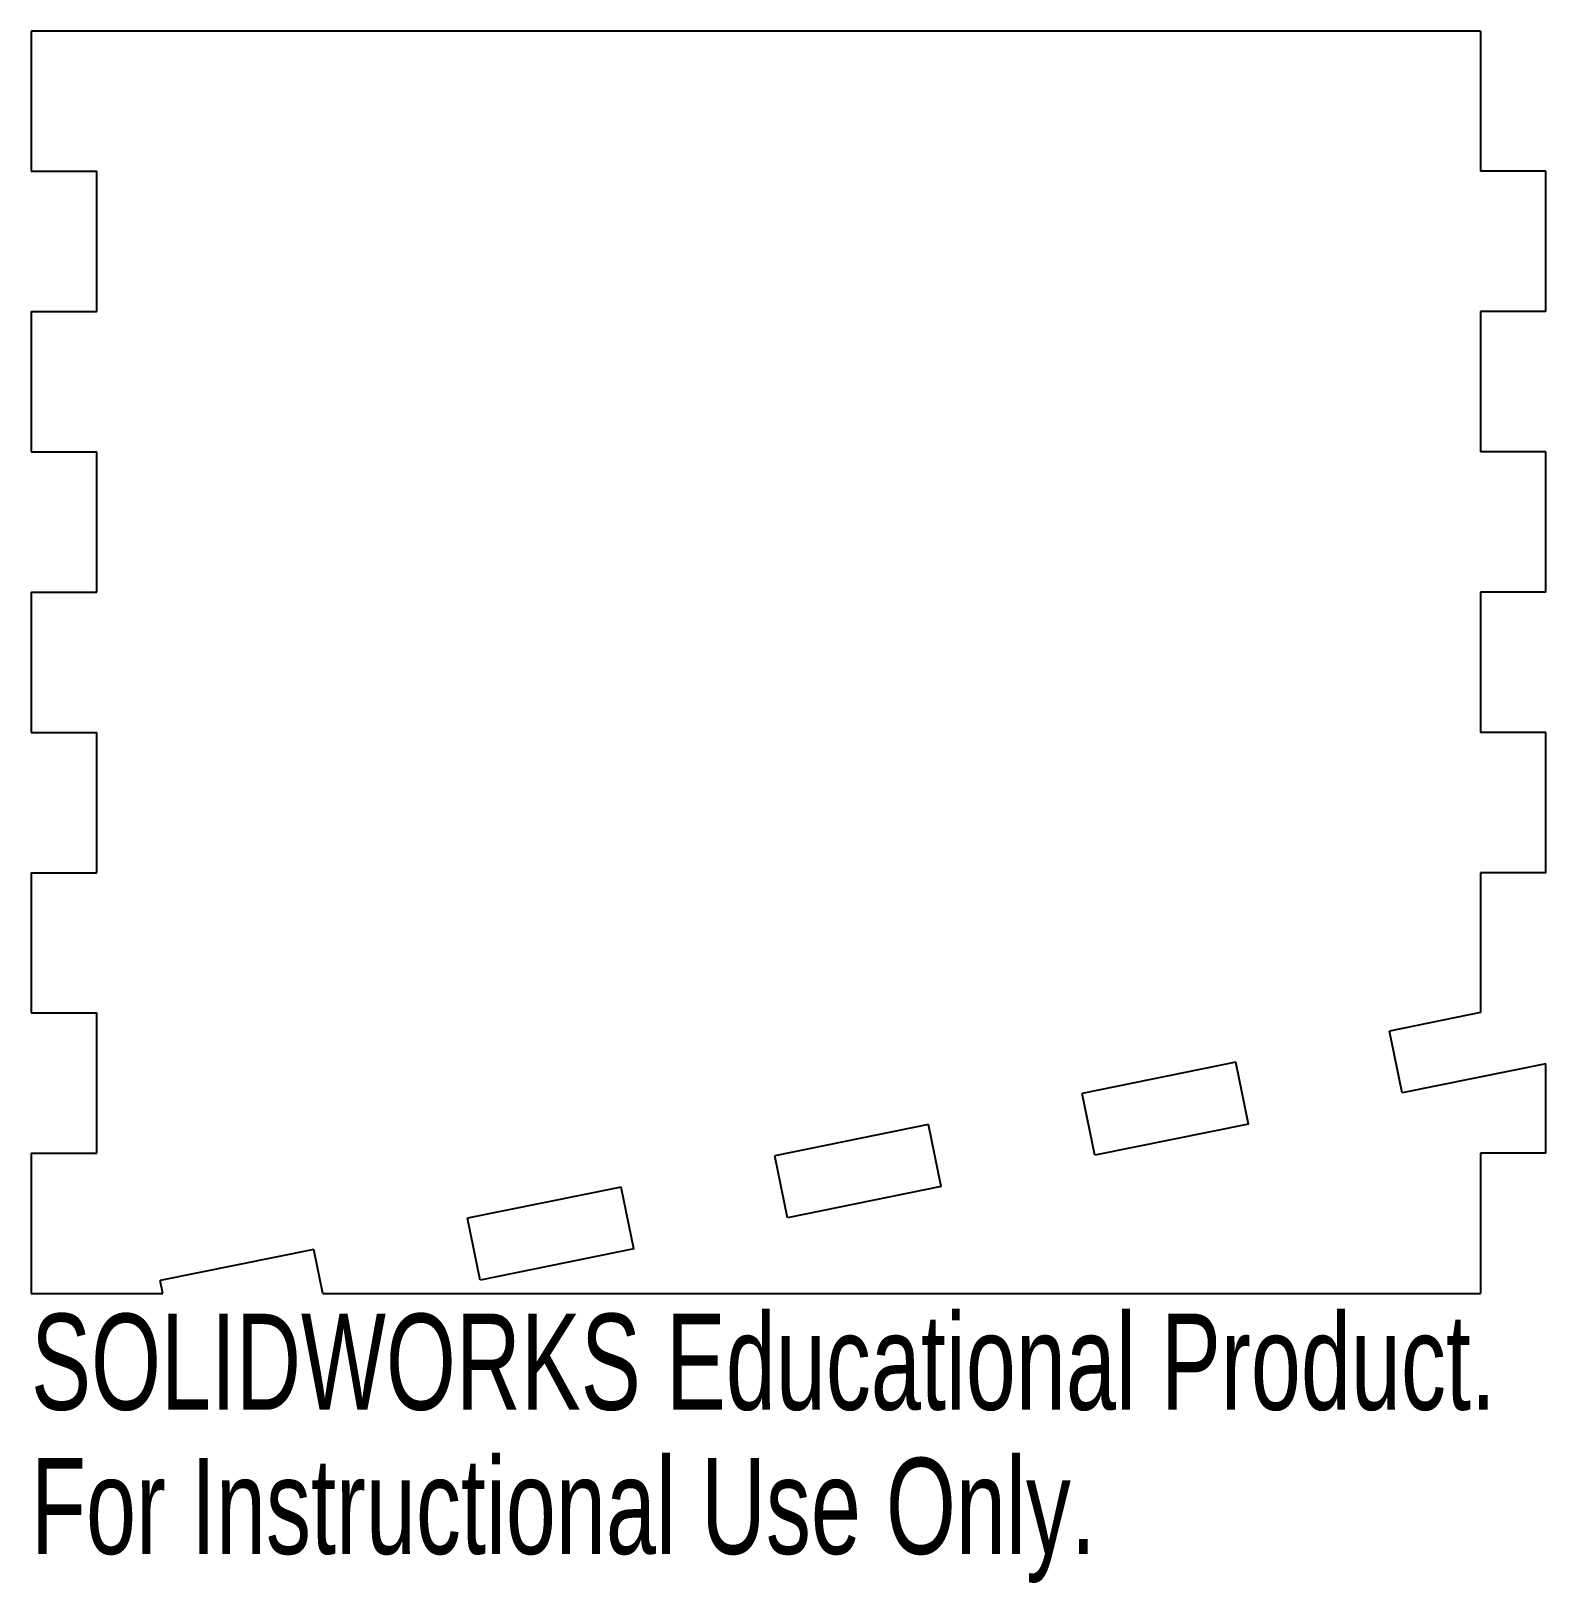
# Model space of a CAD drawing. Header units: inches. Extents: x -9.66 to -6.66, y 2.65 to 5.73.
import ezdxf

# ---------------------------------------------------------------- set-up
doc = ezdxf.new("R2010")
doc.units = ezdxf.units.IN
doc.header["$MEASUREMENT"] = 0
doc.styles.add('SLDTEXTSTYLE0', font='TXT', dxfattribs={"width": 0.7})

msp = doc.modelspace()

# ---------------------------------------------------------------- linework, layer by layer
at = {"color": 7, "linetype": 'Continuous', "lineweight": 25}
for p, q in [((-6.7945, 5.7273), (-9.6645, 5.7273)), ((-9.6645, 5.7273), (-9.6645, 5.4495)), ((-6.7945, 5.7273), (-6.7945, 5.4495)), ((-9.6645, 5.4495), (-9.5345, 5.4495)), ((-9.5345, 5.1717), (-9.5345, 5.4495)), ((-6.6645, 5.4495), (-6.7945, 5.4495)), ((-6.6645, 5.1717), (-6.6645, 5.4495)), ((-9.6645, 5.1717), (-9.5345, 5.1717)), ((-9.6645, 5.1717), (-9.6645, 4.894)), ((-6.7945, 5.1717), (-6.7945, 4.894)), ((-6.6645, 5.1717), (-6.7945, 5.1717)), ((-9.6645, 4.894), (-9.5345, 4.894)), ((-9.5345, 4.6162), (-9.5345, 4.894)), ((-6.6645, 4.894), (-6.7945, 4.894)), ((-6.6645, 4.6162), (-6.6645, 4.894)), ((-9.6645, 4.6162), (-9.5345, 4.6162)), ((-9.6645, 4.6162), (-9.6645, 4.3384)), ((-6.7945, 4.6162), (-6.7945, 4.3384)), ((-6.6645, 4.6162), (-6.7945, 4.6162)), ((-9.6645, 4.3384), (-9.5345, 4.3384)), ((-9.5345, 4.0606), (-9.5345, 4.3384)), ((-6.6645, 4.3384), (-6.7945, 4.3384)), ((-6.6645, 4.0606), (-6.6645, 4.3384)), ((-9.6645, 4.0606), (-9.5345, 4.0606)), ((-9.6645, 4.0606), (-9.6645, 3.7828)), ((-6.7945, 4.0606), (-6.7945, 3.7834)), ((-6.6645, 4.0606), (-6.7945, 4.0606)), ((-9.6645, 3.7828), (-9.5345, 3.7828)), ((-9.5345, 3.5051), (-9.5345, 3.7828)), ((-6.7945, 3.7834), (-6.9741, 3.7469)), ((-6.9492, 3.6244), (-6.9741, 3.7469)), ((-7.2784, 3.6852), (-7.5827, 3.6234)), ((-7.2535, 3.5627), (-7.2784, 3.6852)), ((-6.6645, 3.6822), (-6.9492, 3.6244)), ((-6.6645, 3.5051), (-6.6645, 3.6822)), ((-7.5579, 3.5009), (-7.5827, 3.6234)), ((-7.887, 3.5617), (-8.1913, 3.4999)), ((-7.8622, 3.4392), (-7.887, 3.5617)), ((-7.2535, 3.5627), (-7.5579, 3.5009)), ((-9.6645, 3.5051), (-9.5345, 3.5051)), ((-9.6645, 3.5051), (-9.6645, 3.2273)), ((-6.7945, 3.5051), (-6.7945, 3.2273)), ((-6.6645, 3.5051), (-6.7945, 3.5051)), ((-8.1665, 3.3774), (-8.1913, 3.4999)), ((-8.4957, 3.4381), (-8.8, 3.3764)), ((-8.4708, 3.3156), (-8.4957, 3.4381)), ((-7.8622, 3.4392), (-8.1665, 3.3774)), ((-8.7751, 3.2539), (-8.8, 3.3764)), ((-9.1043, 3.3146), (-9.4086, 3.2529)), ((-9.0866, 3.2273), (-9.1043, 3.3146)), ((-8.4708, 3.3156), (-8.7751, 3.2539)), ((-9.6645, 3.2273), (-9.4034, 3.2273)), ((-9.4034, 3.2273), (-9.4086, 3.2529)), ((-9.0866, 3.2273), (-6.7945, 3.2273))]:
    msp.add_line(p, q, dxfattribs=at)

# ---------------------------------------------------------------- texts
at = {"color": 7, "linetype": 'Continuous', "char_height": 0.1903, "attachment_point": 1, "style": 'SLDTEXTSTYLE0'}
for s, insert in [('SOLIDWORKS Educational Product.', (-9.6645, 3.1872)), ('For Instructional Use Only.', (-9.6645, 2.9017))]:
    msp.add_mtext(s, dxfattribs=dict(at, insert=insert))

doc.saveas('drawing.dxf')
